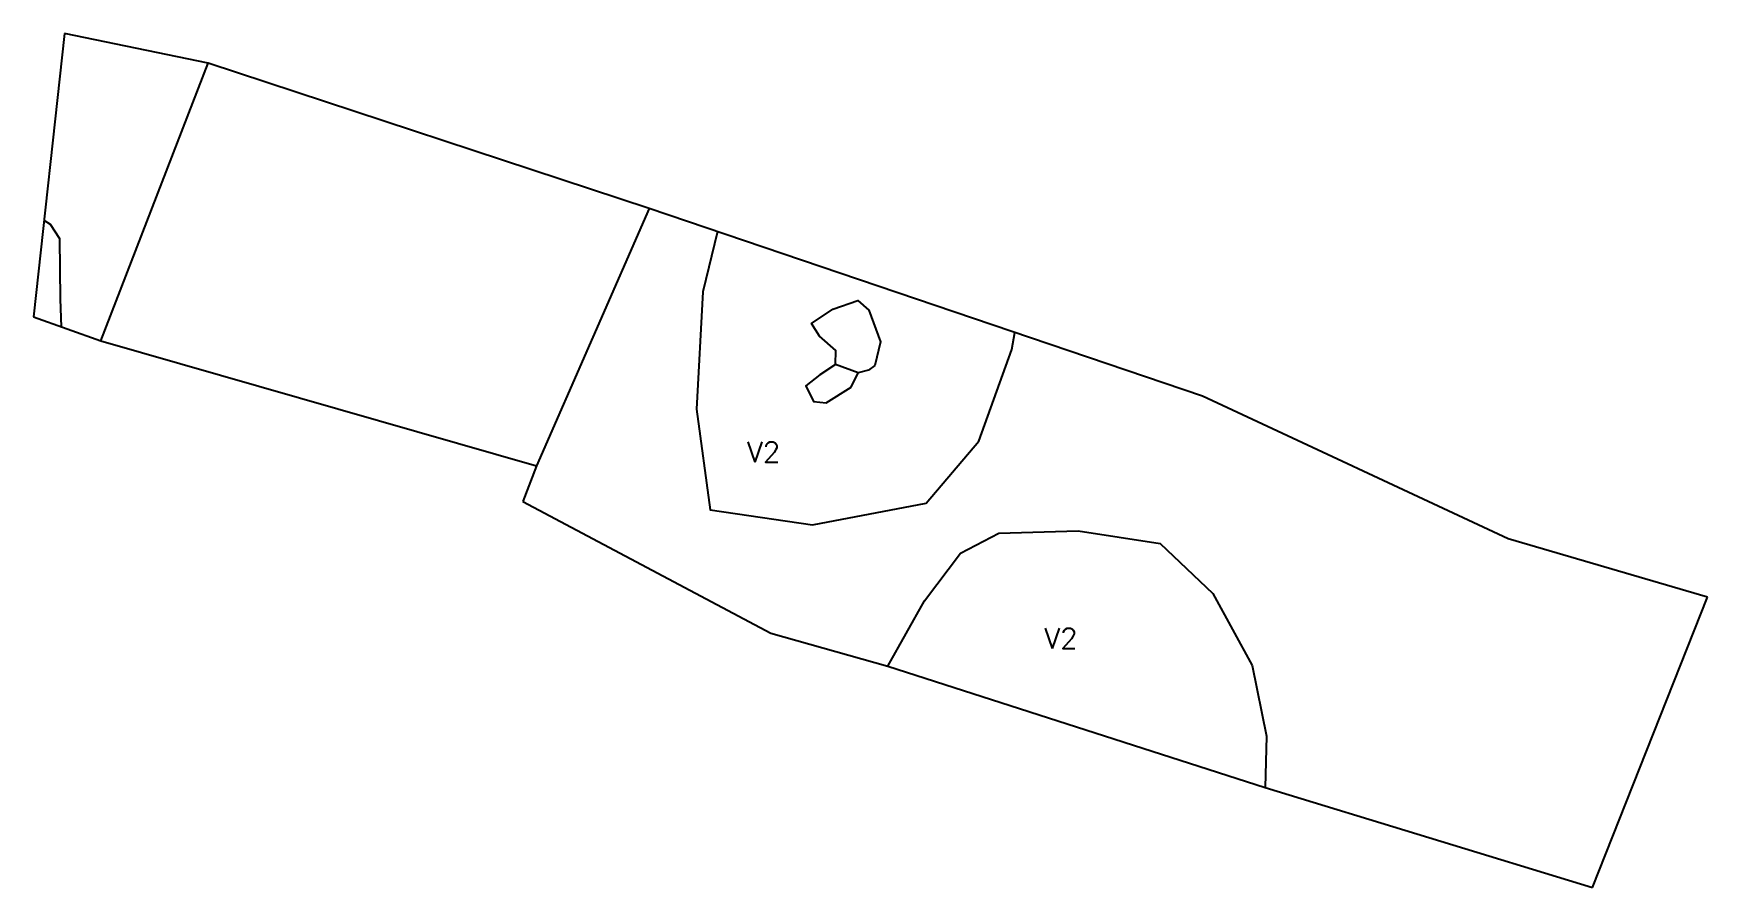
# Model space of a CAD drawing. Header units: metres. Extents: x 5.35 to 8.22, y -20.16 to -18.7.
import ezdxf

# ---------------------------------------------------------------- set-up
doc = ezdxf.new("R2010")
doc.units = ezdxf.units.M
doc.header["$LTSCALE"] = 25
doc.header["$MEASUREMENT"] = 0
doc.linetypes.add('STRICHPUNKTX2', pattern=[2, 1, -0.5, 0, -0.5])
for name, color, linetype in [('BEFUND', 1, 'CONTINUOUS'), ('BEFUNDSCHRAFF', 1, 'CONTINUOUS'), ('GRABUNGSGRENZE', 3, 'STRICHPUNKTX2'), ('STEINE', 4, 'CONTINUOUS')]:
    doc.layers.add(name, color=color, linetype=linetype)
doc.styles.get("Standard").update_dxf_attribs({"font": 'txt.shx'})

msp = doc.modelspace()

# ---------------------------------------------------------------- linework, layer by layer
at = {"layer": 'BEFUND'}
for points in [[(5.4012, -19.1987), (5.3996, -19.1516), (5.3983, -19.0481), (5.3828, -19.0237), (5.3715, -19.0169)], [(6.5249, -19.0357), (6.4999, -19.1387), (6.4887, -19.3397), (6.5124, -19.5119), (6.6875, -19.5376), (6.882, -19.5009), (6.9725, -19.3947), (7.0289, -19.2377), (7.034, -19.2084)], [(6.8163, -19.7798), (6.8792, -19.6677), (6.9408, -19.5861), (7.0068, -19.552), (7.1424, -19.5484), (7.2828, -19.5698), (7.3732, -19.6552), (7.4404, -19.7786), (7.4648, -19.8998), (7.4629, -19.9875)]]:
    msp.add_lwpolyline(points, dxfattribs=at)
at = {"layer": 'GRABUNGSGRENZE', "flags": 128}
for points in [[(6.408, -18.9961), (5.6525, -18.7474), (5.4068, -18.6967), (5.3534, -19.1815), (5.469, -19.223), (6.2151, -19.4366)], [(5.469, -19.223), (5.6525, -18.7474)], [(6.408, -18.9961), (6.2151, -19.4366), (6.1916, -19.498), (6.616, -19.7232), (6.8163, -19.7798), (7.4629, -19.9875), (8.0231, -20.1587), (8.2202, -19.6616), (7.8788, -19.5617), (7.3553, -19.3173), (6.408, -18.9961)]]:
    msp.add_lwpolyline(points, dxfattribs=at)
at = {"layer": 'STEINE'}
for points in [[(6.7656, -19.2774), (6.7267, -19.2634), (6.7276, -19.2395), (6.6993, -19.2147), (6.6859, -19.1929), (6.7224, -19.1686), (6.7652, -19.154), (6.7841, -19.1702), (6.8039, -19.2246), (6.794, -19.265), (6.7834, -19.2732), (6.7656, -19.2774)], [(6.7267, -19.2634), (6.7003, -19.281), (6.676, -19.3), (6.689, -19.3269), (6.7109, -19.3288), (6.7535, -19.302), (6.7656, -19.2774)]]:
    msp.add_lwpolyline(points, dxfattribs=at)

# ---------------------------------------------------------------- texts
at = {"layer": 'BEFUNDSCHRAFF'}
for p in [(6.5754, -19.4308), (7.0845, -19.7496)]:
    msp.add_text('V2', height=0.035, dxfattribs=at).set_placement(p)

doc.saveas('drawing.dxf')
